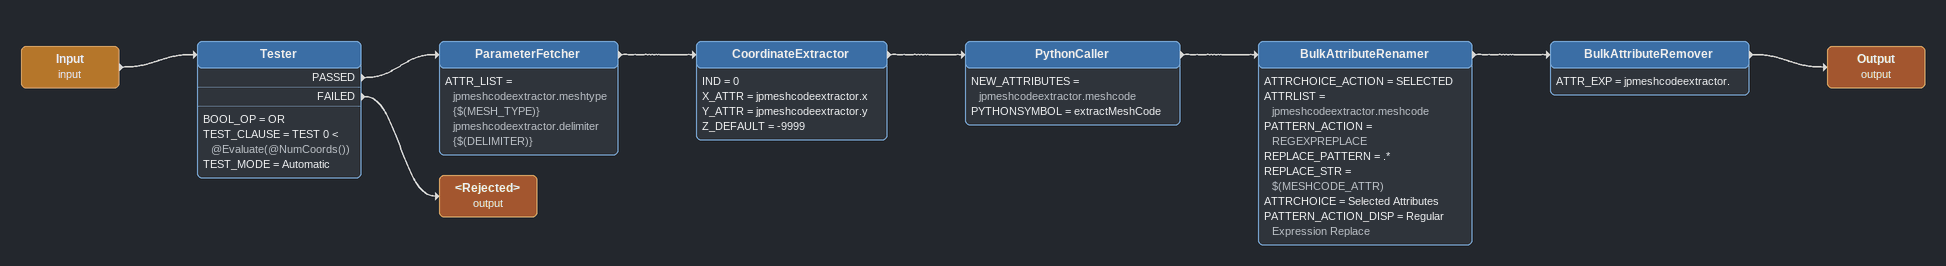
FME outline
Input (input)
    -> Tester
Tester
    BOOL_OP = OR
    TEST_CLAUSE = TEST 0 < @Evaluate(@NumCoords())
    TEST_MODE = Automatic
    PASSED -> ParameterFetcher
    FAILED -> <Rejected> (output)
ParameterFetcher
    ATTR_LIST = jpmeshcodeextractor.meshtype {$(MESH_TYPE)} jpmeshcodeextractor.delimiter {$(DELIMITER)}
    -> CoordinateExtractor
CoordinateExtractor
    IND = 0
    X_ATTR = jpmeshcodeextractor.x
    Y_ATTR = jpmeshcodeextractor.y
    Z_DEFAULT = -9999
    -> PythonCaller
PythonCaller
    NEW_ATTRIBUTES = jpmeshcodeextractor.meshcode
    PYTHONSYMBOL = extractMeshCode
    -> BulkAttributeRenamer
BulkAttributeRenamer
    ATTRCHOICE_ACTION = SELECTED
    ATTRLIST = jpmeshcodeextractor.meshcode
    PATTERN_ACTION = REGEXPREPLACE
    REPLACE_PATTERN = .*
    REPLACE_STR = $(MESHCODE_ATTR)
    ATTRCHOICE = Selected Attributes
    PATTERN_ACTION_DISP = Regular Expression Replace
    -> BulkAttributeRemover
BulkAttributeRemover
    ATTR_EXP = jpmeshcodeextractor.
    -> Output (output)
Output (output)
<Rejected> (output)
